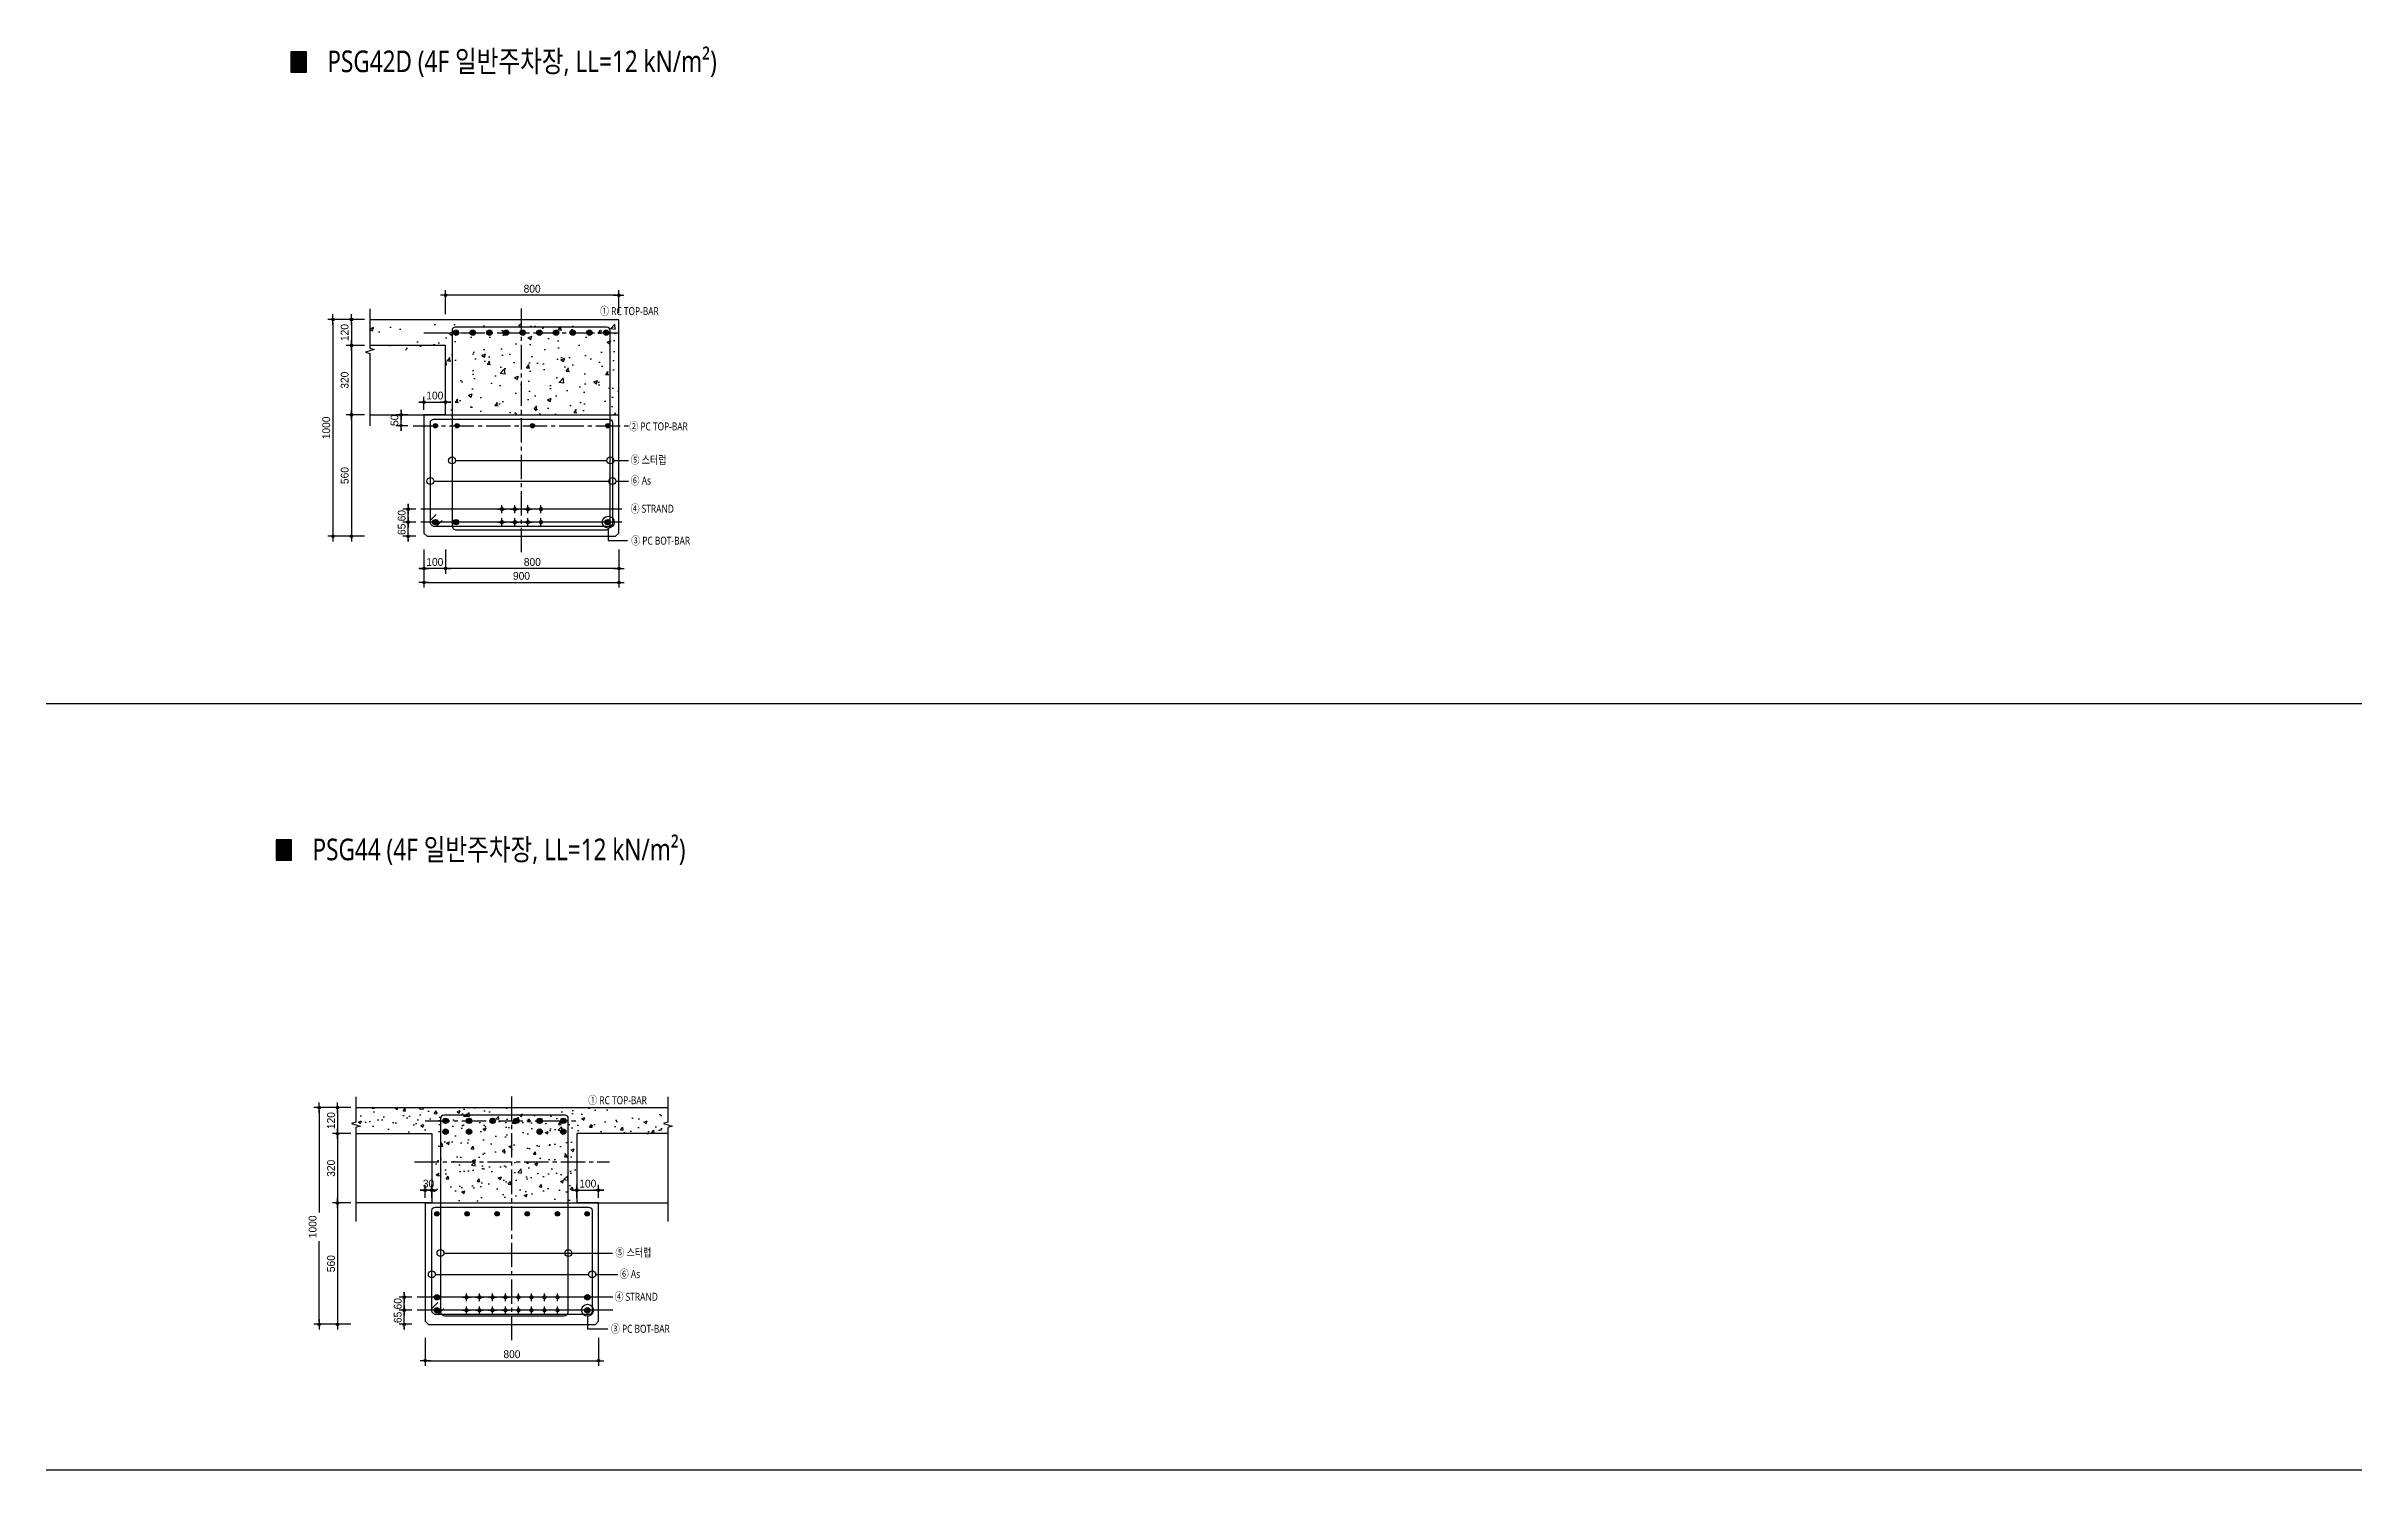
# Model space of a CAD drawing. Header units: millimetres. Extents: x 11948722 to 13111668, y -10771712 to -10232988.
# Drawn here: x 13100982 to 13111668, y -10469305 to -10462738 of the extents above; entities that cross this region are included whole.
import ezdxf
from ezdxf.enums import TextEntityAlignment as Align

# ---------------------------------------------------------------- set-up
doc = ezdxf.new("R2010")
doc.units = ezdxf.units.MM
doc.header["$LTSCALE"] = 150
doc.header["$MEASUREMENT"] = 0
for name, pattern in [('CEN', [6.2, 6, -0.1, 0, -0.1]), ('CENTER', [50.8, 31.75, -6.35, 6.35, -6.35]), ('CENTER2', [1.125, 0.75, -0.125, 0.125, -0.125]), ('HIDDEN', [2, 1, -1])]:
    doc.linetypes.add(name, pattern=pattern)
doc.layers.get('0').update_dxf_attribs({"linetype": 'CONTINUOUS'})
doc.layers.get('Defpoints').update_dxf_attribs({"color": 117, "linetype": 'CONTINUOUS'})
for name, color, linetype in [('0-TXT', 7, 'CONTINUOUS'), ('BAR', 3, 'CONTINUOUS'), ('CENT', 1, 'CEN'), ('CON-C', 2, 'CONTINUOUS'), ('DIM', 7, 'CONTINUOUS'), ('ETC', 8, 'CONTINUOUS'), ('FIN', 5, 'CONTINUOUS'), ('H', 2, 'HIDDEN'), ('SIT', 7, 'CONTINUOUS'), ('STRAND', 7, 'CENTER2'), ('TEXT', 3, 'CONTINUOUS')]:
    doc.layers.add(name, color=color, linetype=linetype)
doc.styles.get("Standard").update_dxf_attribs({"font": 'NanumGothic.ttf'})
doc.styles.add('돋움', font='')
doc.styles.get('돋움').set_extended_font_data('Dotum')
doc.linetypes.add('ZIGZAG', pattern='A,0.0001,-0.2,[131,ltypeshp.shx,S=0.2,R=0,X=-0.2,Y=0],-0.4,[131,ltypeshp.shx,S=0.2,R=180,X=0.2,Y=0],-0.2', length=0.8001)
doc.dimstyles.new('S_10', dxfattribs={"dimscale": 10, "dimtxt": 3, "dimasz": 1, "dimexe": 2, "dimexo": 2, "dimgap": 1, "dimtad": 1, "dimdec": 0, "dimzin": 0, "dimdsep": 46, "dimtxsty": '돋움', "dimblk1": 'DD', "dimblk2": 'DD', "dimsah": 1, "dimcen": 2.5, "dimdle": 8, "dimclrd": 256, "dimclre": 256, "dimclrt": 3, "dimadec": 0, "dimazin": 0, "dimtfac": 1, "dimtdec": 0, "dimtix": 1, "dimtmove": 2, "dimatfit": 3, "dimldrblk": 'DD', "dimfxl": 1, "dimtolj": 1, "dimtzin": 0, "dimarcsym": 0})

# ---------------------------------------------------------------- blocks, each defined once
blk = doc.blocks.new('DD')
blk.add_line((-2, 0), (2, 0))
for radius in [0.5, 0.25]:
    blk.add_circle((0, 0), radius)
blk = doc.blocks.new('*D1599')
at = {"layer": 'Defpoints', "color": 0, "ltscale": 1200}
for p in [(13102652, -10464873), (13102711, -10464873), (13102711, -10464933)]:
    blk.add_point(p, dxfattribs=at)
at = {"layer": 'DIM', "lineweight": -2}
for p, q in [((13102687, -10464873), (13102628, -10464873)), ((13102652, -10464861), (13102652, -10464849)), ((13102652, -10464933), (13102652, -10464873)), ((13102687, -10464933), (13102628, -10464933)), ((13102652, -10464945), (13102652, -10464957))]:
    blk.add_line(p, q, dxfattribs=at)
at = {"layer": 'DIM', "lineweight": -2, "ltscale": 1200, "xscale": 12, "yscale": 12, "zscale": 12}
for p, rotation in [((13102652, -10464873), 270), ((13102652, -10464933), 90)]:
    blk.add_blockref('DD', p, dxfattribs=dict(at, rotation=rotation))
at = {"layer": 'DIM', "ltscale": 1200, "insert": (13102622, -10464903), "char_height": 36, "attachment_point": 5, "rotation": 90, "style": '돋움'}
blk.add_mtext('\\A1;60', dxfattribs=at)
blk = doc.blocks.new('*D1600')
at = {"layer": 'Defpoints', "color": 0, "ltscale": 1200}
for p in [(13102652, -10464933), (13102711, -10464933), (13102711, -10464998)]:
    blk.add_point(p, dxfattribs=at)
at = {"layer": 'DIM', "lineweight": -2}
for p, q in [((13102652, -10464921), (13102652, -10464909)), ((13102687, -10464933), (13102628, -10464933)), ((13102687, -10464998), (13102628, -10464998)), ((13102652, -10464998), (13102652, -10464933)), ((13102652, -10465010), (13102652, -10465022))]:
    blk.add_line(p, q, dxfattribs=at)
at = {"layer": 'DIM', "lineweight": -2, "ltscale": 1200, "xscale": 12, "yscale": 12, "zscale": 12}
for p, rotation in [((13102652, -10464933), 270), ((13102652, -10464998), 90)]:
    blk.add_blockref('DD', p, dxfattribs=dict(at, rotation=rotation))
at = {"layer": 'DIM', "ltscale": 1200, "insert": (13102622, -10464966), "char_height": 36, "attachment_point": 5, "rotation": 90, "style": '돋움'}
blk.add_mtext('\\A1;65', dxfattribs=at)
blk = doc.blocks.new('*D1601')
at = {"layer": 'Defpoints', "color": 0, "ltscale": 1200}
for p in [(13102725, -10465035), (13103625, -10465035), (13103625, -10465211)]:
    blk.add_point(p, dxfattribs=at)
at = {"layer": 'DIM', "lineweight": -2}
for p, q in [((13102725, -10465059), (13102725, -10465235)), ((13103625, -10465059), (13103625, -10465235)), ((13102737, -10465211), (13103613, -10465211))]:
    blk.add_line(p, q, dxfattribs=at)
at = {"layer": 'DIM', "lineweight": -2, "ltscale": 1200, "xscale": 12, "yscale": 12, "zscale": 12, "rotation": 180}
blk.add_blockref('DD', (13102725, -10465211), dxfattribs=at)
at = {"layer": 'DIM', "lineweight": -2, "ltscale": 1200, "xscale": 12, "yscale": 12, "zscale": 12}
blk.add_blockref('DD', (13103625, -10465211), dxfattribs=at)
at = {"layer": 'DIM', "ltscale": 1200, "insert": (13103175, -10465181), "char_height": 36, "attachment_point": 5, "style": '돋움'}
blk.add_mtext('\\A1;900', dxfattribs=at)
blk = doc.blocks.new('*D1602')
at = {"layer": 'Defpoints', "color": 0, "ltscale": 1200}
for p in [(13102475, -10463998), (13102390, -10464118), (13102475, -10464118)]:
    blk.add_point(p, dxfattribs=at)
at = {"layer": 'DIM', "lineweight": -2}
for p, q in [((13102451, -10463998), (13102366, -10463998)), ((13102390, -10464010), (13102390, -10464106)), ((13102451, -10464118), (13102366, -10464118))]:
    blk.add_line(p, q, dxfattribs=at)
at = {"layer": 'DIM', "lineweight": -2, "ltscale": 1200, "xscale": 12, "yscale": 12, "zscale": 12}
for p, rotation in [((13102390, -10463998), 90), ((13102390, -10464118), 270)]:
    blk.add_blockref('DD', p, dxfattribs=dict(at, rotation=rotation))
at = {"layer": 'DIM', "ltscale": 1200, "insert": (13102359, -10464058), "char_height": 36, "attachment_point": 5, "rotation": 90, "style": '돋움'}
blk.add_mtext('\\A1;120', dxfattribs=at)
blk = doc.blocks.new('*D1603')
at = {"layer": 'Defpoints', "color": 0, "ltscale": 1200}
for p in [(13102475, -10464118), (13102390, -10464438), (13102475, -10464438)]:
    blk.add_point(p, dxfattribs=at)
at = {"layer": 'DIM', "lineweight": -2}
for p, q in [((13102451, -10464118), (13102366, -10464118)), ((13102390, -10464130), (13102390, -10464426)), ((13102451, -10464438), (13102366, -10464438))]:
    blk.add_line(p, q, dxfattribs=at)
at = {"layer": 'DIM', "lineweight": -2, "ltscale": 1200, "xscale": 12, "yscale": 12, "zscale": 12}
for p, rotation in [((13102390, -10464118), 90), ((13102390, -10464438), 270)]:
    blk.add_blockref('DD', p, dxfattribs=dict(at, rotation=rotation))
at = {"layer": 'DIM', "ltscale": 1200, "insert": (13102359, -10464278), "char_height": 36, "attachment_point": 5, "rotation": 90, "style": '돋움'}
blk.add_mtext('\\A1;320', dxfattribs=at)
blk = doc.blocks.new('*D1604')
at = {"layer": 'Defpoints', "color": 0, "ltscale": 1200}
for p in [(13102475, -10464438), (13102390, -10464998), (13102475, -10464998)]:
    blk.add_point(p, dxfattribs=at)
at = {"layer": 'DIM', "lineweight": -2}
for p, q in [((13102451, -10464438), (13102366, -10464438)), ((13102390, -10464450), (13102390, -10464986)), ((13102451, -10464998), (13102366, -10464998))]:
    blk.add_line(p, q, dxfattribs=at)
at = {"layer": 'DIM', "lineweight": -2, "ltscale": 1200, "xscale": 12, "yscale": 12, "zscale": 12}
for p, rotation in [((13102390, -10464438), 90), ((13102390, -10464998), 270)]:
    blk.add_blockref('DD', p, dxfattribs=dict(at, rotation=rotation))
at = {"layer": 'DIM', "ltscale": 1200, "insert": (13102359, -10464718), "char_height": 36, "attachment_point": 5, "rotation": 90, "style": '돋움'}
blk.add_mtext('\\A1;560', dxfattribs=at)
blk = doc.blocks.new('*D1605')
at = {"layer": 'Defpoints', "color": 0, "ltscale": 1200}
for p in [(13102390, -10463998), (13102305, -10464998), (13102390, -10464998)]:
    blk.add_point(p, dxfattribs=at)
at = {"layer": 'DIM', "lineweight": -2}
for p, q in [((13102366, -10463998), (13102281, -10463998)), ((13102305, -10464010), (13102305, -10464986)), ((13102366, -10464998), (13102281, -10464998))]:
    blk.add_line(p, q, dxfattribs=at)
at = {"layer": 'DIM', "lineweight": -2, "ltscale": 1200, "xscale": 12, "yscale": 12, "zscale": 12}
for p, rotation in [((13102305, -10463998), 90), ((13102305, -10464998), 270)]:
    blk.add_blockref('DD', p, dxfattribs=dict(at, rotation=rotation))
at = {"layer": 'DIM', "ltscale": 1200, "insert": (13102274, -10464498), "char_height": 36, "attachment_point": 5, "rotation": 90, "style": '돋움'}
blk.add_mtext('\\A1;1000', dxfattribs=at)
blk = doc.blocks.new('*D1606')
at = {"layer": 'Defpoints', "color": 0, "ltscale": 1200}
for p in [(13102725, -10465035), (13102825, -10465035), (13102725, -10465147)]:
    blk.add_point(p, dxfattribs=at)
at = {"layer": 'DIM', "lineweight": -2}
for p, q in [((13102725, -10465059), (13102725, -10465171)), ((13102825, -10465059), (13102825, -10465171)), ((13102713, -10465147), (13102701, -10465147)), ((13102825, -10465147), (13102725, -10465147)), ((13102837, -10465147), (13102849, -10465147))]:
    blk.add_line(p, q, dxfattribs=at)
at = {"layer": 'DIM', "lineweight": -2, "ltscale": 1200, "xscale": 12, "yscale": 12, "zscale": 12}
blk.add_blockref('DD', (13102725, -10465147), dxfattribs=at)
at = {"layer": 'DIM', "lineweight": -2, "ltscale": 1200, "xscale": 12, "yscale": 12, "zscale": 12, "rotation": 180}
blk.add_blockref('DD', (13102825, -10465147), dxfattribs=at)
at = {"layer": 'DIM', "ltscale": 1200, "insert": (13102775, -10465117), "char_height": 36, "attachment_point": 5, "style": '돋움'}
blk.add_mtext('\\A1;100', dxfattribs=at)
blk = doc.blocks.new('*D1607')
at = {"layer": 'Defpoints', "color": 0, "ltscale": 1200}
for p in [(13102825, -10465035), (13103625, -10465035), (13102825, -10465147)]:
    blk.add_point(p, dxfattribs=at)
at = {"layer": 'DIM', "lineweight": -2}
for p, q in [((13102825, -10465059), (13102825, -10465171)), ((13103625, -10465059), (13103625, -10465171)), ((13103613, -10465147), (13102837, -10465147))]:
    blk.add_line(p, q, dxfattribs=at)
at = {"layer": 'DIM', "lineweight": -2, "ltscale": 1200, "xscale": 12, "yscale": 12, "zscale": 12, "rotation": 180}
blk.add_blockref('DD', (13102825, -10465147), dxfattribs=at)
at = {"layer": 'DIM', "lineweight": -2, "ltscale": 1200, "xscale": 12, "yscale": 12, "zscale": 12}
blk.add_blockref('DD', (13103625, -10465147), dxfattribs=at)
at = {"layer": 'DIM', "ltscale": 1200, "insert": (13103225, -10465117), "char_height": 36, "attachment_point": 5, "style": '돋움'}
blk.add_mtext('\\A1;800', dxfattribs=at)
blk = doc.blocks.new('*D1608')
at = {"layer": 'Defpoints', "color": 0, "ltscale": 1200}
for p in [(13102825, -10464379), (13102725, -10464438), (13102825, -10464438)]:
    blk.add_point(p, dxfattribs=at)
at = {"layer": 'DIM', "lineweight": -2}
for p, q in [((13102713, -10464379), (13102701, -10464379)), ((13102725, -10464414), (13102725, -10464355)), ((13102725, -10464379), (13102825, -10464379)), ((13102825, -10464414), (13102825, -10464355)), ((13102837, -10464379), (13102849, -10464379))]:
    blk.add_line(p, q, dxfattribs=at)
at = {"layer": 'DIM', "lineweight": -2, "ltscale": 1200, "xscale": 12, "yscale": 12, "zscale": 12}
blk.add_blockref('DD', (13102725, -10464379), dxfattribs=at)
at = {"layer": 'DIM', "lineweight": -2, "ltscale": 1200, "xscale": 12, "yscale": 12, "zscale": 12, "rotation": 180}
blk.add_blockref('DD', (13102825, -10464379), dxfattribs=at)
at = {"layer": 'DIM', "ltscale": 1200, "insert": (13102775, -10464349), "char_height": 36, "attachment_point": 5, "style": '돋움'}
blk.add_mtext('\\A1;100', dxfattribs=at)
blk = doc.blocks.new('*D1609')
at = {"layer": 'Defpoints', "color": 0, "ltscale": 1200}
for p in [(13102825, -10463886), (13102825, -10463997), (13103624, -10463991)]:
    blk.add_point(p, dxfattribs=at)
at = {"layer": 'DIM', "lineweight": -2}
for p, q in [((13102825, -10463973), (13102825, -10463862)), ((13103612, -10463886), (13102837, -10463886)), ((13103624, -10463967), (13103624, -10463862))]:
    blk.add_line(p, q, dxfattribs=at)
at = {"layer": 'DIM', "lineweight": -2, "ltscale": 1200, "xscale": 12, "yscale": 12, "zscale": 12, "rotation": 180}
blk.add_blockref('DD', (13102825, -10463886), dxfattribs=at)
at = {"layer": 'DIM', "lineweight": -2, "ltscale": 1200, "xscale": 12, "yscale": 12, "zscale": 12}
blk.add_blockref('DD', (13103624, -10463886), dxfattribs=at)
at = {"layer": 'DIM', "ltscale": 1200, "insert": (13103224, -10463856), "char_height": 36, "attachment_point": 5, "style": '돋움'}
blk.add_mtext('\\A1;800', dxfattribs=at)
blk = doc.blocks.new('*D1610')
at = {"layer": 'Defpoints', "color": 0, "ltscale": 1200}
for p in [(13102619, -10464438), (13102675, -10464438), (13102675, -10464488)]:
    blk.add_point(p, dxfattribs=at)
at = {"layer": 'DIM', "lineweight": -2}
for p, q in [((13102651, -10464438), (13102595, -10464438)), ((13102651, -10464488), (13102595, -10464488)), ((13102619, -10464426), (13102619, -10464414)), ((13102619, -10464488), (13102619, -10464438)), ((13102619, -10464500), (13102619, -10464512))]:
    blk.add_line(p, q, dxfattribs=at)
at = {"layer": 'DIM', "lineweight": -2, "ltscale": 1200, "xscale": 12, "yscale": 12, "zscale": 12}
for p, rotation in [((13102619, -10464438), 270), ((13102619, -10464488), 90)]:
    blk.add_blockref('DD', p, dxfattribs=dict(at, rotation=rotation))
at = {"layer": 'DIM', "ltscale": 1200, "insert": (13102589, -10464463), "char_height": 36, "attachment_point": 5, "rotation": 90, "style": '돋움'}
blk.add_mtext('\\A1;50', dxfattribs=at)
blk = doc.blocks.new('strand')
at = {"layer": 'STRAND'}
for p, q in [((-18, 0), (18, 0)), ((0, -18), (0, 18))]:
    blk.add_line(p, q, dxfattribs=at)
at = {"layer": 'STRAND', "const_width": 9.6}
blk.add_lwpolyline([(-5, 0, 1), (5, 0, 1)], format="xyb", close=True, dxfattribs=at)
blk = doc.blocks.new('*D1611')
at = {"layer": 'Defpoints', "color": 0, "ltscale": 1200}
for p in [(13102634, -10468509), (13102693, -10468509), (13102693, -10468569)]:
    blk.add_point(p, dxfattribs=at)
at = {"layer": 'DIM', "lineweight": -2}
for p, q in [((13102669, -10468509), (13102610, -10468509)), ((13102634, -10468497), (13102634, -10468485)), ((13102634, -10468569), (13102634, -10468509)), ((13102669, -10468569), (13102610, -10468569)), ((13102634, -10468581), (13102634, -10468593))]:
    blk.add_line(p, q, dxfattribs=at)
at = {"layer": 'DIM', "lineweight": -2, "ltscale": 1200, "xscale": 12, "yscale": 12, "zscale": 12}
for p, rotation in [((13102634, -10468509), 270), ((13102634, -10468569), 90)]:
    blk.add_blockref('DD', p, dxfattribs=dict(at, rotation=rotation))
at = {"layer": 'DIM', "ltscale": 1200, "insert": (13102604, -10468539), "char_height": 36, "attachment_point": 5, "rotation": 90, "style": '돋움'}
blk.add_mtext('\\A1;60', dxfattribs=at)
blk = doc.blocks.new('*D1612')
at = {"layer": 'Defpoints', "color": 0, "ltscale": 1200}
for p in [(13102634, -10468569), (13102693, -10468569), (13102693, -10468634)]:
    blk.add_point(p, dxfattribs=at)
at = {"layer": 'DIM', "lineweight": -2}
for p, q in [((13102634, -10468557), (13102634, -10468545)), ((13102669, -10468569), (13102610, -10468569)), ((13102669, -10468634), (13102610, -10468634)), ((13102634, -10468634), (13102634, -10468569)), ((13102634, -10468646), (13102634, -10468658))]:
    blk.add_line(p, q, dxfattribs=at)
at = {"layer": 'DIM', "lineweight": -2, "ltscale": 1200, "xscale": 12, "yscale": 12, "zscale": 12}
for p, rotation in [((13102634, -10468569), 270), ((13102634, -10468634), 90)]:
    blk.add_blockref('DD', p, dxfattribs=dict(at, rotation=rotation))
at = {"layer": 'DIM', "ltscale": 1200, "insert": (13102604, -10468602), "char_height": 36, "attachment_point": 5, "rotation": 90, "style": '돋움'}
blk.add_mtext('\\A1;65', dxfattribs=at)
blk = doc.blocks.new('*D1613')
at = {"layer": 'Defpoints', "color": 0, "ltscale": 1200}
for p in [(13102731, -10468672), (13103531, -10468672), (13103531, -10468802)]:
    blk.add_point(p, dxfattribs=at)
at = {"layer": 'DIM', "lineweight": -2}
for p, q in [((13102731, -10468696), (13102731, -10468826)), ((13103531, -10468696), (13103531, -10468826)), ((13102743, -10468802), (13103519, -10468802))]:
    blk.add_line(p, q, dxfattribs=at)
at = {"layer": 'DIM', "lineweight": -2, "ltscale": 1200, "xscale": 12, "yscale": 12, "zscale": 12, "rotation": 180}
blk.add_blockref('DD', (13102731, -10468802), dxfattribs=at)
at = {"layer": 'DIM', "lineweight": -2, "ltscale": 1200, "xscale": 12, "yscale": 12, "zscale": 12}
blk.add_blockref('DD', (13103531, -10468802), dxfattribs=at)
at = {"layer": 'DIM', "ltscale": 1200, "insert": (13103131, -10468772), "char_height": 36, "attachment_point": 5, "style": '돋움'}
blk.add_mtext('\\A1;800', dxfattribs=at)
blk = doc.blocks.new('*D1614')
at = {"layer": 'Defpoints', "color": 0, "ltscale": 1200}
for p in [(13102411, -10467634), (13102326, -10467754), (13102411, -10467754)]:
    blk.add_point(p, dxfattribs=at)
at = {"layer": 'DIM', "lineweight": -2}
for p, q in [((13102387, -10467634), (13102302, -10467634)), ((13102326, -10467646), (13102326, -10467742)), ((13102387, -10467754), (13102302, -10467754))]:
    blk.add_line(p, q, dxfattribs=at)
at = {"layer": 'DIM', "lineweight": -2, "ltscale": 1200, "xscale": 12, "yscale": 12, "zscale": 12}
for p, rotation in [((13102326, -10467634), 90), ((13102326, -10467754), 270)]:
    blk.add_blockref('DD', p, dxfattribs=dict(at, rotation=rotation))
at = {"layer": 'DIM', "ltscale": 1200, "insert": (13102296, -10467694), "char_height": 36, "attachment_point": 5, "rotation": 90, "style": '돋움'}
blk.add_mtext('\\A1;120', dxfattribs=at)
blk = doc.blocks.new('*D1615')
at = {"layer": 'Defpoints', "color": 0, "ltscale": 1200}
for p in [(13102411, -10468074), (13102326, -10468634), (13102411, -10468634)]:
    blk.add_point(p, dxfattribs=at)
at = {"layer": 'DIM', "lineweight": -2}
for p, q in [((13102387, -10468074), (13102302, -10468074)), ((13102326, -10468086), (13102326, -10468622)), ((13102387, -10468634), (13102302, -10468634))]:
    blk.add_line(p, q, dxfattribs=at)
at = {"layer": 'DIM', "lineweight": -2, "ltscale": 1200, "xscale": 12, "yscale": 12, "zscale": 12}
for p, rotation in [((13102326, -10468074), 90), ((13102326, -10468634), 270)]:
    blk.add_blockref('DD', p, dxfattribs=dict(at, rotation=rotation))
at = {"layer": 'DIM', "ltscale": 1200, "insert": (13102296, -10468354), "char_height": 36, "attachment_point": 5, "rotation": 90, "style": '돋움'}
blk.add_mtext('\\A1;560', dxfattribs=at)
blk = doc.blocks.new('*D1616')
at = {"layer": 'Defpoints', "color": 0, "ltscale": 1200}
for p in [(13102326, -10467634), (13102241, -10468634), (13102326, -10468634)]:
    blk.add_point(p, dxfattribs=at)
at = {"layer": 'DIM', "lineweight": -2}
for p, q in [((13102302, -10467634), (13102217, -10467634)), ((13102241, -10467646), (13102241, -10468118)), ((13102241, -10468622), (13102241, -10468251)), ((13102302, -10468634), (13102217, -10468634))]:
    blk.add_line(p, q, dxfattribs=at)
at = {"layer": 'DIM', "lineweight": -2, "ltscale": 1200, "xscale": 12, "yscale": 12, "zscale": 12}
for p, rotation in [((13102241, -10467634), 90), ((13102241, -10468634), 270)]:
    blk.add_blockref('DD', p, dxfattribs=dict(at, rotation=rotation))
at = {"layer": 'DIM', "ltscale": 1200, "insert": (13102211, -10468184), "char_height": 36, "attachment_point": 5, "rotation": 90, "style": '돋움'}
blk.add_mtext('\\A1;1000', dxfattribs=at)
blk = doc.blocks.new('*D1617')
at = {"layer": 'Defpoints', "color": 0, "ltscale": 1200}
for p in [(13102411, -10467754), (13102326, -10468074), (13102411, -10468074)]:
    blk.add_point(p, dxfattribs=at)
at = {"layer": 'DIM', "lineweight": -2}
for p, q in [((13102387, -10467754), (13102302, -10467754)), ((13102326, -10467766), (13102326, -10468062)), ((13102387, -10468074), (13102302, -10468074))]:
    blk.add_line(p, q, dxfattribs=at)
at = {"layer": 'DIM', "lineweight": -2, "ltscale": 1200, "xscale": 12, "yscale": 12, "zscale": 12}
for p, rotation in [((13102326, -10467754), 90), ((13102326, -10468074), 270)]:
    blk.add_blockref('DD', p, dxfattribs=dict(at, rotation=rotation))
at = {"layer": 'DIM', "ltscale": 1200, "insert": (13102296, -10467914), "char_height": 36, "attachment_point": 5, "rotation": 90, "style": '돋움'}
blk.add_mtext('\\A1;320', dxfattribs=at)
blk = doc.blocks.new('*D1618')
at = {"layer": 'Defpoints', "color": 0, "ltscale": 1200}
for p in [(13102761, -10468015), (13102731, -10468074), (13102761, -10468074)]:
    blk.add_point(p, dxfattribs=at)
at = {"layer": 'DIM', "lineweight": -2}
for p, q in [((13102719, -10468015), (13102707, -10468015)), ((13102731, -10468050), (13102731, -10467991)), ((13102731, -10468015), (13102761, -10468015)), ((13102761, -10468050), (13102761, -10467991)), ((13102773, -10468015), (13102785, -10468015))]:
    blk.add_line(p, q, dxfattribs=at)
at = {"layer": 'DIM', "lineweight": -2, "ltscale": 1200, "xscale": 12, "yscale": 12, "zscale": 12}
blk.add_blockref('DD', (13102731, -10468015), dxfattribs=at)
at = {"layer": 'DIM', "lineweight": -2, "ltscale": 1200, "xscale": 12, "yscale": 12, "zscale": 12, "rotation": 180}
blk.add_blockref('DD', (13102761, -10468015), dxfattribs=at)
at = {"layer": 'DIM', "ltscale": 1200, "insert": (13102746, -10467985), "char_height": 36, "attachment_point": 5, "style": '돋움'}
blk.add_mtext('\\A1;30', dxfattribs=at)
blk = doc.blocks.new('*D1619')
at = {"layer": 'Defpoints', "color": 0, "ltscale": 1200}
for p in [(13103531, -10468015), (13103431, -10468074), (13103531, -10468074)]:
    blk.add_point(p, dxfattribs=at)
at = {"layer": 'DIM', "lineweight": -2}
for p, q in [((13103419, -10468015), (13103407, -10468015)), ((13103431, -10468050), (13103431, -10467991)), ((13103431, -10468015), (13103531, -10468015)), ((13103531, -10468050), (13103531, -10467991)), ((13103543, -10468015), (13103555, -10468015))]:
    blk.add_line(p, q, dxfattribs=at)
at = {"layer": 'DIM', "lineweight": -2, "ltscale": 1200, "xscale": 12, "yscale": 12, "zscale": 12}
blk.add_blockref('DD', (13103431, -10468015), dxfattribs=at)
at = {"layer": 'DIM', "lineweight": -2, "ltscale": 1200, "xscale": 12, "yscale": 12, "zscale": 12, "rotation": 180}
blk.add_blockref('DD', (13103531, -10468015), dxfattribs=at)
at = {"layer": 'DIM', "ltscale": 1200, "insert": (13103481, -10467985), "char_height": 36, "attachment_point": 5, "style": '돋움'}
blk.add_mtext('\\A1;100', dxfattribs=at)

msp = doc.modelspace()

# ---------------------------------------------------------------- hatches: boundary and pattern name
for points in [[(13102182.3, -10462856.1), (13102182.3, -10462763.4), (13102111.1, -10462763.4), (13102111.1, -10462856.1)], [(13102113.7, -10466492.1), (13102113.7, -10466399.4), (13102042.5, -10466399.4), (13102042.5, -10466492.1)]]:
    msp.add_hatch(color=256).paths.add_polyline_path(points)
at = {"layer": 'BAR'}
h = msp.add_hatch(color=256, dxfattribs=at)
h.dxf.hatch_style = 1
h.paths.add_polyline_path([(13102885.8, -10464059, 1), (13102860.8, -10464059, 1)])
h = msp.add_hatch(color=256, dxfattribs=at)
h.dxf.hatch_style = 1
h.paths.add_polyline_path([(13102937.7, -10464059, -1), (13102962.7, -10464059, -1)])
h = msp.add_hatch(color=256, dxfattribs=at)
h.dxf.hatch_style = 1
h.paths.add_polyline_path([(13103014.6, -10464059, -1), (13103039.6, -10464059, -1)])
h = msp.add_hatch(color=256, dxfattribs=at)
h.dxf.hatch_style = 1
h.paths.add_polyline_path([(13103091.6, -10464059, -1), (13103116.6, -10464059, -1)])
h = msp.add_hatch(color=256, dxfattribs=at)
h.dxf.hatch_style = 1
h.paths.add_polyline_path([(13103168.5, -10464059, -1), (13103193.5, -10464059, -1)])
h = msp.add_hatch(color=256, dxfattribs=at)
h.dxf.hatch_style = 1
h.paths.add_polyline_path([(13103245.5, -10464059, -1), (13103270.5, -10464059, -1)])
h = msp.add_hatch(color=256, dxfattribs=at)
h.dxf.hatch_style = 1
h.paths.add_polyline_path([(13103322.4, -10464059, -1), (13103347.4, -10464059, -1)])
h = msp.add_hatch(color=256, dxfattribs=at)
h.dxf.hatch_style = 1
h.paths.add_polyline_path([(13103399.4, -10464059, -1), (13103424.4, -10464059, -1)])
h = msp.add_hatch(color=256, dxfattribs=at)
h.dxf.hatch_style = 1
h.paths.add_polyline_path([(13103476.3, -10464059, -1), (13103501.3, -10464059, -1)])
h = msp.add_hatch(color=256, dxfattribs=at)
h.dxf.hatch_style = 1
h.paths.add_polyline_path([(13103553.3, -10464059, -1), (13103578.3, -10464059, -1)])
h = msp.add_hatch(color=256, dxfattribs=at)
h.dxf.hatch_style = 1
h.paths.add_polyline_path([(13102787.9, -10464488, 1), (13102767.9, -10464488, 1)])
h = msp.add_hatch(color=256, dxfattribs=at)
h.dxf.hatch_style = 1
h.paths.add_polyline_path([(13102887.9, -10464488, 1), (13102867.9, -10464488, 1)])
h = msp.add_hatch(color=256, dxfattribs=at)
h.dxf.hatch_style = 1
h.paths.add_polyline_path([(13103235.4, -10464488, 1), (13103215.4, -10464488, 1)])
h = msp.add_hatch(color=256, dxfattribs=at)
h.dxf.hatch_style = 1
h.paths.add_polyline_path([(13103583, -10464488, 1), (13103563, -10464488, 1)])
h = msp.add_hatch(color=256, dxfattribs=at)
h.dxf.hatch_style = 1
h.paths.add_polyline_path([(13102790.4, -10464933, 1), (13102765.4, -10464933, 1)])
h = msp.add_hatch(color=256, dxfattribs=at)
h.dxf.hatch_style = 1
h.paths.add_polyline_path([(13102885.8, -10464933, 1), (13102860.8, -10464933, 1)])
h = msp.add_hatch(color=256, dxfattribs=at)
h.dxf.hatch_style = 1
h.paths.add_polyline_path([(13103585.5, -10464933, 1), (13103560.5, -10464933, 1)])
h = msp.add_hatch(color=256, dxfattribs=at)
h.dxf.hatch_style = 1
h.paths.add_polyline_path([(13102837.1, -10467695.1, 1), (13102812.1, -10467695.1, 1)])
h = msp.add_hatch(color=256, dxfattribs=at)
h.dxf.hatch_style = 1
h.paths.add_polyline_path([(13102945.7, -10467695.1, 1), (13102920.7, -10467695.1, 1)])
h = msp.add_hatch(color=256, dxfattribs=at)
h.dxf.hatch_style = 1
h.paths.add_polyline_path([(13103054.3, -10467695.1, 1), (13103029.3, -10467695.1, 1)])
h = msp.add_hatch(color=256, dxfattribs=at)
h.dxf.hatch_style = 1
h.paths.add_polyline_path([(13103163, -10467695.1, 1), (13103138, -10467695.1, 1)])
h = msp.add_hatch(color=256, dxfattribs=at)
h.dxf.hatch_style = 1
h.paths.add_polyline_path([(13103271.6, -10467695.1, 1), (13103246.6, -10467695.1, 1)])
h = msp.add_hatch(color=256, dxfattribs=at)
h.dxf.hatch_style = 1
h.paths.add_polyline_path([(13103355.2, -10467695.1, -1), (13103380.2, -10467695.1, -1)])
h = msp.add_hatch(color=256, dxfattribs=at)
h.dxf.hatch_style = 1
h.paths.add_polyline_path([(13103380.2, -10467695.1, 1), (13103355.2, -10467695.1, 1)])
h = msp.add_hatch(color=256, dxfattribs=at)
h.dxf.hatch_style = 1
h.paths.add_polyline_path([(13102837.1, -10467745.1, 1), (13102812.1, -10467745.1, 1)])
h = msp.add_hatch(color=256, dxfattribs=at)
h.dxf.hatch_style = 1
h.paths.add_polyline_path([(13102945.7, -10467745.1, 1), (13102920.7, -10467745.1, 1)])
h = msp.add_hatch(color=256, dxfattribs=at)
h.dxf.hatch_style = 1
h.paths.add_polyline_path([(13103271.6, -10467745.1, 1), (13103246.6, -10467745.1, 1)])
h = msp.add_hatch(color=256, dxfattribs=at)
h.dxf.hatch_style = 1
h.paths.add_polyline_path([(13103355.2, -10467745.1, -1), (13103380.2, -10467745.1, -1)])
h = msp.add_hatch(color=256, dxfattribs=at)
h.dxf.hatch_style = 1
h.paths.add_polyline_path([(13103380.2, -10467745.1, 1), (13103355.2, -10467745.1, 1)])
h = msp.add_hatch(color=256, dxfattribs=at)
h.dxf.hatch_style = 1
h.paths.add_polyline_path([(13102794.6, -10468124.1, 1), (13102774.6, -10468124.1, 1)])
h = msp.add_hatch(color=256, dxfattribs=at)
h.dxf.hatch_style = 1
h.paths.add_polyline_path([(13102933.6, -10468124.1, 1), (13102913.6, -10468124.1, 1)])
h = msp.add_hatch(color=256, dxfattribs=at)
h.dxf.hatch_style = 1
h.paths.add_polyline_path([(13103072.6, -10468124.1, 1), (13103052.6, -10468124.1, 1)])
h = msp.add_hatch(color=256, dxfattribs=at)
h.dxf.hatch_style = 1
h.paths.add_polyline_path([(13103211.6, -10468124.1, 1), (13103191.6, -10468124.1, 1)])
h = msp.add_hatch(color=256, dxfattribs=at)
h.dxf.hatch_style = 1
h.paths.add_polyline_path([(13103350.6, -10468124.1, 1), (13103330.6, -10468124.1, 1)])
h = msp.add_hatch(color=256, dxfattribs=at)
h.dxf.hatch_style = 1
h.paths.add_polyline_path([(13103467.7, -10468124.1, -1), (13103487.7, -10468124.1, -1)])
h = msp.add_hatch(color=256, dxfattribs=at)
h.dxf.hatch_style = 1
h.paths.add_polyline_path([(13102797.1, -10468509.1, 1), (13102772.1, -10468509.1, 1)])
h = msp.add_hatch(color=256, dxfattribs=at)
h.dxf.hatch_style = 1
h.paths.add_polyline_path([(13102797.1, -10468569.1, 1), (13102772.1, -10468569.1, 1)])
h = msp.add_hatch(color=256, dxfattribs=at)
h.dxf.hatch_style = 1
h.paths.add_polyline_path([(13103492.1, -10468509.1, 1), (13103467.1, -10468509.1, 1)])
h = msp.add_hatch(color=256, dxfattribs=at)
h.dxf.hatch_style = 1
h.paths.add_polyline_path([(13103492.1, -10468569.1, 1), (13103467.1, -10468569.1, 1)])
at = {"layer": 'H'}
h = msp.add_hatch(dxfattribs=at)
h.set_pattern_fill('AR-CONC', color=256, style=0)
h.set_pattern_definition([(50, (12293517.07, -10086045.93), (182.18467, -15.939086), [19.05, -209.55]), (355, (12293517.07, -10086045.93), (-35.24342, 191.056845), [15.24, -167.640584]), (100.451445, (12293532.25, -10086047.26), (146.941247, 175.117752), [16.19001, -178.090245]), (46.1842, (12293517.07, -10085995.13), (271.07904, -42.04233), [28.575, -314.325]), (96.635558, (12293539.66, -10085998.63), (237.404134, 247.426125), [24.28502, -267.13561]), (351.18415, (12293517.07, -10085995.13), (237.40413, 247.426125), [22.85997, -251.45973]), (21, (12293542.47, -10086007.83), (151.614391, -102.265198), [19.05, -209.55]), (326, (12293542.47, -10086007.83), (61.80203, 184.187966), [15.24, -167.64]), (71.451445, (12293555.1, -10086016.35), (213.41642, 81.92277), [16.19001, -178.089938]), (37.5, (12293517.066, -10086045.93), (3.0886033, 84.555039), [0, -165.608, 0, -170.18, 0, -168.275]), (7.5, (12293517.07, -10086045.93), (66.8196625, 100.180575), [0, -97.028, 0, -161.798, 0, -64.135]), (327.5, (12293460.424, -10086045.93), (135.590595, -5.728744), [0, -63.5, 0, -198.12, 0, -262.89]), (317.5, (12293435.02, -10086045.93), (148.129181, 25.426491), [0, -82.55, 0, -131.572, 0, -186.69])])
h.paths.add_polyline_path([(13103624.5, -10464018), (13102474.5, -10464018), (13102474.5, -10464138), (13102824.5, -10464138), (13102824.5, -10464438), (13103624.5, -10464438)])
h = msp.add_hatch(dxfattribs=at)
h.set_pattern_fill('AR-CONC', color=256, scale=20, style=0)
h.set_pattern_definition([(50, (13582646.06, -10139470.24), (143.452037, -12.550427), [15, -165]), (355, (13582646.06, -10139470.24), (-27.750267, 150.438427), [12, -132]), (100.451444, (13582658.01, -10139471.29), (115.70177, 137.887998), [12.74804, -140.228422]), (46.1842, (13582646.06, -10139430.24), (213.448266, -33.103856), [22.5, -247.5]), (96.635635, (13582663.84, -10139433), (186.93239, 194.82372), [19.12207, -210.34275]), (351.184164, (13582646.06, -10139430.24), (186.93239, 194.82372), [18, -198]), (21, (13582666.06, -10139440.24), (119.38141, -80.523778), [15, -165]), (326, (13582666.06, -10139440.24), (48.663066, 145.03001), [12, -132]), (71.451445, (13582676, -10139446.95), (168.044475, 64.50623), [12.748038, -140.228422]), (37.5, (13582646.057, -10139470.24), (2.431971, 66.5787708), [0, -130.4, 0, -134, 0, -132.5]), (7.5, (13582646.06, -10139470.24), (52.6139075, 78.882342), [0, -76.4, 0, -127.4, 0, -50.5]), (327.5, (13582601.46, -10139470.24), (106.764487, -4.5109743), [0, -50, 0, -156, 0, -207]), (317.5, (13582581.46, -10139470.24), (116.637234, 20.020996), [0, -65, 0, -103.6, 0, -147])])
h.paths.add_polyline_path([(13103431.1, -10467754.1), (13103851.1, -10467754.1), (13103851.1, -10467634.1), (13102411.1, -10467634.1), (13102411.1, -10467754.1), (13102761.1, -10467754.1), (13102761.1, -10468074.1), (13103431.1, -10468074.1)])

# ---------------------------------------------------------------- linework, layer by layer
for points in [[(13102182.3, -10462856.1), (13102182.3, -10462763.4), (13102111.1, -10462763.4), (13102111.1, -10462856.1)], [(13102113.7, -10466492.1), (13102113.7, -10466399.4), (13102042.5, -10466399.4), (13102042.5, -10466492.1)]]:
    msp.add_lwpolyline(points, close=True)
at = {"elevation": 0}
for points in [[(13102474.5, -10463948), (13102474.5, -10464130.5), (13102494.5, -10464136.8), (13102454.5, -10464149.3), (13102474.5, -10464155.5), (13102474.5, -10464488)], [(13102411.1, -10467584.1), (13102411.1, -10467701.2), (13102391.1, -10467707.4), (13102431.1, -10467719.9), (13102411.1, -10467726.2), (13102411.1, -10468160.3)], [(13103851.1, -10467584.1), (13103851.1, -10467701.2), (13103831.1, -10467707.4), (13103871.1, -10467719.9), (13103851.1, -10467726.2), (13103851.1, -10468160.3)]]:
    msp.add_lwpolyline(points, dxfattribs=at)
at = {"layer": 'BAR', "color": 4, "linetype": 'Continuous'}
for p, q in [((13102781.7, -10464897.2, 0), (13102754.5, -10464924.4, 0)), ((13102809.6, -10464925.1, 0), (13102781.6, -10464953, 0)), ((13102788.3, -10468533.2, 0), (13102761.1, -10468560.4, 0)), ((13102816.2, -10468561.1, 0), (13102788.2, -10468589.1, 0))]:
    msp.add_line(p, q, dxfattribs=at)
at = {"layer": 'BAR', "color": 4, "linetype": 'Continuous', "elevation": 0}
for points in [[(13102874.5, -10464968), (13103564.5, -10464968, 0.4142136), (13103584.5, -10464948), (13103584.5, -10464048, 0.4142136), (13103569.5, -10464033), (13102869.5, -10464033, 0.4142136), (13102854.5, -10464048), (13102854.5, -10464948, 0.4142136), (13102874.5, -10464968)], [(13102821.1, -10468594.1), (13103371.1, -10468594.1, 0.4142136), (13103391.1, -10468574.1), (13103391.1, -10467684.1, 0.4142136), (13103376.1, -10467669.1), (13102816.1, -10467669.1, 0.4142136), (13102801.1, -10467684.1), (13102801.1, -10468574.1, 0.4142136), (13102821.1, -10468594.1)]]:
    msp.add_lwpolyline(points, format="xyb", dxfattribs=at)
for points in [[(13103594.5, -10464938, -0.4142136), (13103579.5, -10464953), (13102774.5, -10464953, -0.4142136), (13102754.5, -10464933), (13102754.5, -10464473, -0.4142136), (13102769.5, -10464458), (13103579.5, -10464458, -0.4142136), (13103594.5, -10464473)], [(13103501.1, -10468574.1, -0.4142136), (13103486.1, -10468589.1), (13102781.1, -10468589.1, -0.4142136), (13102761.1, -10468569.1), (13102761.1, -10468109.1, -0.4142136), (13102776.1, -10468094.1), (13103486.1, -10468094.1, -0.4142136), (13103501.1, -10468109.1)]]:
    msp.add_lwpolyline(points, format="xyb", close=True, dxfattribs=at)
at = {"layer": 'BAR'}
for centre, radius in [((13102873.3, -10464059, 0), 12.5), ((13102950.2, -10464059, 0), 12.5), ((13103027.1, -10464059, 0), 12.5), ((13103104.1, -10464059, 0), 12.5), ((13103181, -10464059, 0), 12.5), ((13103258, -10464059, 0), 12.5), ((13103334.9, -10464059, 0), 12.5), ((13103411.9, -10464059, 0), 12.5), ((13103488.8, -10464059, 0), 12.5), ((13103565.8, -10464059, 0), 12.5), ((13102777.9, -10464488), 10), ((13102877.9, -10464488), 10), ((13103225.4, -10464488), 10), ((13103573, -10464488), 10), ((13102777.9, -10464933, 0), 12.5), ((13102873.3, -10464933, 0), 12.5), ((13103573, -10464933, 0), 12.5), ((13102824.6, -10467695.1, 0), 12.5), ((13102933.2, -10467695.1, 0), 12.5), ((13103041.8, -10467695.1, 0), 12.5), ((13103150.5, -10467695.1, 0), 12.5), ((13103259.1, -10467695.1, 0), 12.5), ((13103367.7, -10467695.1, 0), 12.5), ((13103367.7, -10467695.1, 0), 12.5), ((13102824.6, -10467745.1, 0), 12.5), ((13102933.2, -10467745.1, 0), 12.5), ((13103259.1, -10467745.1, 0), 12.5), ((13103367.7, -10467745.1, 0), 12.5), ((13103367.7, -10467745.1, 0), 12.5), ((13102784.6, -10468124.1), 10), ((13102923.6, -10468124.1), 10), ((13103062.6, -10468124.1), 10), ((13103201.6, -10468124.1), 10), ((13103340.6, -10468124.1), 10), ((13103477.7, -10468124.1), 10), ((13102784.6, -10468509.1, 0), 12.5), ((13102784.6, -10468569.1, 0), 12.5), ((13103479.6, -10468509.1, 0), 12.5), ((13103479.6, -10468569.1, 0), 12.5)]:
    msp.add_circle(centre, radius, dxfattribs=at)
at = {"layer": 'CENT', "linetype": 'CENTER2'}
for p, q in [((13103174.5, -10465071.7, 0), (13103174.5, -10463944.3, 0)), ((13102724.5, -10464059, 0), (13103619.7, -10464059, 0)), ((13102674.5, -10464488), (13103674.5, -10464488)), ((13103131.1, -10468707.8, 0), (13103131.1, -10467580.4, 0)), ((13102731.1, -10467695.1, 0), (13103426.3, -10467695.1, 0)), ((13102681.1, -10467884.1), (13103581.1, -10467884.1))]:
    msp.add_line(p, q, dxfattribs=at)
at = {"layer": 'CON-C', "ltscale": 1200}
for p, q in [((13100981.9, -10465769.5), (13111668.1, -10465769.5)), ((13100981.9, -10469304.6), (13111668.1, -10469304.6))]:
    msp.add_line(p, q, dxfattribs=at)
at = {"layer": 'ETC', "linetype": 'ZIGZAG', "ltscale": 20}
for p, q in [((13102824.5, -10464438, 0), (13103624.5, -10464438, 0)), ((13102761.1, -10468074.1, 0), (13103431.1, -10468074.1, 0))]:
    msp.add_line(p, q, dxfattribs=at)
at = {"layer": 'ETC'}
for p, q in [((13102731.1, -10468074.1, 0), (13102731.1, -10468619.1, 0)), ((13102731.1, -10468074.1, 0), (13102761.1, -10468074.1, 0)), ((13103531.1, -10468074.1, 0), (13103431.1, -10468074.1, 0)), ((13103531.1, -10468619.1, 0), (13103531.1, -10468074.1, 0)), ((13102731.1, -10468619.1, 0), (13102746.1, -10468634.1, 0)), ((13102746.1, -10468634.1, 0), (13103516.1, -10468634.1, 0)), ((13103516.1, -10468634.1, 0), (13103531.1, -10468619.1, 0))]:
    msp.add_line(p, q, dxfattribs=at)
at = {"layer": 'ETC', "elevation": 0}
msp.add_lwpolyline([(13102824.5, -10464438), (13102724.5, -10464438), (13102724.5, -10464983), (13102739.5, -10464998), (13103609.5, -10464998), (13103624.5, -10464983), (13103624.5, -10464438)], dxfattribs=at)
at = {"layer": 'FIN', "color": 1, "linetype": 'CENTER', "ltscale": 0.3}
for p, q in [((13103638, -10464873, 0), (13102711, -10464873, 0)), ((13103638, -10464933, 0), (13102711, -10464933, 0)), ((13103596.1, -10468509.1, 0), (13102693.5, -10468509.1, 0)), ((13103596.1, -10468569.1, 0), (13102693.5, -10468569.1, 0))]:
    msp.add_line(p, q, dxfattribs=at)
at = {"layer": 'SIT', "linetype": 'Continuous'}
for p, q in [((13102474.5, -10463998, 0), (13103624.5, -10463998, 0)), ((13103624.5, -10464438, 0), (13103624.5, -10463998, 0)), ((13102411.1, -10467634.1, 0), (13103851.1, -10467634.1, 0))]:
    msp.add_line(p, q, dxfattribs=at)
at = {"layer": 'SIT', "linetype": 'Continuous', "elevation": 0}
for points in [[(13102474.5, -10464438), (13102824.5, -10464438), (13102824.5, -10464118), (13102474.5, -10464118)], [(13102411.1, -10467754.1), (13102761.1, -10467754.1), (13102761.1, -10468074.1), (13102411.1, -10468074.1)], [(13103851.1, -10467754.1), (13103431.1, -10467754.1), (13103431.1, -10468074.1), (13103851.1, -10468074.1)]]:
    msp.add_lwpolyline(points, dxfattribs=at)
at = {"layer": 'TEXT'}
for p, q in [((13102870.5, -10464648.3, 0), (13103568.5, -10464648.3, 0)), ((13103600.5, -10464648.3, 0), (13103669.6, -10464648.3, 0)), ((13102770.5, -10464743.3, 0), (13103578.5, -10464743.3, 0)), ((13103610.5, -10464743.3, 0), (13103669.6, -10464743.3, 0)), ((13102817.1, -10468305.4, 0), (13103375.1, -10468305.4, 0)), ((13103372.8, -10468305.4, 0), (13103594.7, -10468305.4, 0)), ((13102777.1, -10468403.7, 0), (13103485.1, -10468403.7, 0)), ((13103517.1, -10468403.7, 0), (13103619.5, -10468403.7, 0))]:
    msp.add_line(p, q, dxfattribs=at)
at = {"layer": 'TEXT', "elevation": 0}
for points in [[(13103575.3, -10464960.5), (13103575.3, -10465018.2), (13103664.2, -10465018.2)], [(13103479.6, -10468596.5), (13103479.6, -10468654.3), (13103573.3, -10468654.3)]]:
    msp.add_lwpolyline(points, dxfattribs=at)
at = {"layer": 'TEXT'}
for centre, radius in [((13102854.5, -10464648.3, 0), 16), ((13103584.5, -10464648.3, 0), 16), ((13102754.5, -10464743.3, 0), 16), ((13103594.5, -10464743.3, 0), 16), ((13103575.3, -10464933, 0), 27.5), ((13102801.1, -10468305.4, 0), 16), ((13103391.1, -10468305.4, 0), 16), ((13102761.1, -10468403.7, 0), 16), ((13103501.1, -10468403.7, 0), 16), ((13103479.6, -10468569.1, 0), 27.5)]:
    msp.add_circle(centre, radius, dxfattribs=at)

# ---------------------------------------------------------------- block references
at = {"layer": 'STRAND'}
for p in [(13103084.5, -10464873, 0), (13103084.5, -10464933, 0), (13103144.5, -10464873, 0), (13103144.5, -10464933, 0), (13103204.5, -10464873, 0), (13103204.5, -10464933, 0), (13102921.1, -10468509.1, 0), (13102921.1, -10468569.1, 0), (13102981.1, -10468509.1, 0), (13102981.1, -10468569.1, 0), (13103041.1, -10468509.1, 0), (13103041.1, -10468569.1, 0), (13103101.1, -10468509.1, 0), (13103101.1, -10468569.1, 0)]:
    msp.add_blockref('strand', p, dxfattribs=at)
at = {"layer": 'STRAND', "xscale": -1}
for p in [(13103264.5, -10464873, 0), (13103264.5, -10464933, 0), (13103161.1, -10468509.1, 0), (13103161.1, -10468569.1, 0), (13103221.1, -10468509.1, 0), (13103221.1, -10468569.1, 0), (13103281.1, -10468509.1, 0), (13103281.1, -10468569.1, 0), (13103341.1, -10468509.1, 0), (13103341.1, -10468569.1, 0)]:
    msp.add_blockref('strand', p, dxfattribs=at)

# ---------------------------------------------------------------- texts
at = {"width": 0.8}
for s, p in [('PSG42D (4F 일반주차장, LL=12 kN/m²)', (13102278.9, -10462806.9)), ('PSG44 (4F 일반주차장, LL=12 kN/m²)', (13102210.3, -10466442.9))]:
    msp.add_text(s, height=99.792, dxfattribs=at).set_placement(p, align=Align.MIDDLE_LEFT)
at = {"layer": '0-TXT', "ltscale": 0.8, "width": 0.8}
for s, p in [('① RC TOP-BAR', (13103537.8, -10463940.8, 0)), ('② PC TOP-BAR', (13103672.6, -10464472.7, 0)), ('⑤ 스터럽', (13103678.4, -10464627.7, 0)), ('⑥ As', (13103678.4, -10464722.7, 0)), ('④ STRAND', (13103678.4, -10464852.4, 0)), ('③ PC BOT-BAR', (13103681.4, -10464999.9, 0)), ('① RC TOP-BAR', (13103483, -10467581.5, 0)), ('⑤ 스터럽', (13103608.6, -10468284.7)), ('⑥ As', (13103628.3, -10468383.1, 0)), ('④ STRAND', (13103604.5, -10468488.4)), ('③ PC BOT-BAR', (13103587.7, -10468636))]:
    msp.add_text(s, height=36.96, dxfattribs=at).set_placement(p, align=Align.TOP_LEFT)

# ---------------------------------------------------------------- dimensions: what is measured, and where the dimension line sits
at = {"layer": 'DIM'}
for base, p1, p2, angle, picture, middle in [((13102824.5, -10463886.5, 0), (13103624.2, -10463990.5, 0), (13102824.5, -10463997.5, 0), 180, '*D1609', (13103224.4, -10463856.5, 0)), ((13102304.5, -10464998, 0), (13102389.5, -10463998, 0), (13102389.5, -10464998, 0), 90, '*D1605', (13102274.5, -10464498, 0)), ((13102389.5, -10464118, 0), (13102474.5, -10463998, 0), (13102474.5, -10464118, 0), 90, '*D1602', (13102359.5, -10464058, 0)), ((13102389.5, -10464438, 0), (13102474.5, -10464118, 0), (13102474.5, -10464438, 0), 90, '*D1603', (13102359.5, -10464278, 0)), ((13102824.5, -10464378.6, 0), (13102724.5, -10464438, 0), (13102824.5, -10464438, 0), 180, '*D1608', (13102774.5, -10464348.6, 0)), ((13102389.5, -10464998, 0), (13102474.5, -10464438, 0), (13102474.5, -10464998, 0), 90, '*D1604', (13102359.5, -10464718, 0)), ((13102619.2, -10464438), (13102674.5, -10464488), (13102674.5, -10464438), 270, '*D1610', (13102589.2, -10464463)), ((13102651.6, -10464873, 0), (13102711, -10464933, 0), (13102711, -10464873, 0), 90, '*D1599', (13102621.6, -10464903, 0)), ((13102651.6, -10464933, 0), (13102711, -10464998, 0), (13102711, -10464933, 0), 90, '*D1600', (13102621.6, -10464965.5, 0)), ((13103624.5, -10465210.6, 0), (13102724.5, -10465035.5, 0), (13103624.5, -10465035.5, 0), 180, '*D1601', (13103174.5, -10465180.6, 0)), ((13102724.5, -10465147, 0), (13102824.5, -10465035.5, 0), (13102724.5, -10465035.5, 0), 180, '*D1606', (13102774.5, -10465117, 0)), ((13102824.5, -10465147, 0), (13103624.5, -10465035.5, 0), (13102824.5, -10465035.5, 0), 180, '*D1607', (13103224.5, -10465117, 0)), ((13102326.1, -10467754.1, 0), (13102411.1, -10467634.1, 0), (13102411.1, -10467754.1, 0), 90, '*D1614', (13102296.1, -10467694.1, 0)), ((13102326.1, -10468074.1, 0), (13102411.1, -10467754.1, 0), (13102411.1, -10468074.1, 0), 90, '*D1617', (13102296.1, -10467914.1, 0)), ((13102761.1, -10468014.6, 0), (13102731.1, -10468074.1, 0), (13102761.1, -10468074.1, 0), 180, '*D1618', (13102746.1, -10467984.6, 0)), ((13103531.1, -10468014.6, 0), (13103431.1, -10468074.1, 0), (13103531.1, -10468074.1, 0), 180, '*D1619', (13103481.1, -10467984.6, 0)), ((13102326.1, -10468634.1, 0), (13102411.1, -10468074.1, 0), (13102411.1, -10468634.1, 0), 90, '*D1615', (13102296.1, -10468354.1, 0)), ((13102634, -10468509.1, 0), (13102693.5, -10468569.1, 0), (13102693.5, -10468509.1, 0), 90, '*D1611', (13102604, -10468539.1, 0)), ((13102634, -10468569.1, 0), (13102693.5, -10468634.1, 0), (13102693.5, -10468569.1, 0), 90, '*D1612', (13102604, -10468601.6, 0)), ((13103531.1, -10468801.6, 0), (13102731.1, -10468671.5, 0), (13103531.1, -10468671.5, 0), 180, '*D1613', (13103131.1, -10468771.5, 0))]:
    dim = msp.add_linear_dim(base=base, p1=p1, p2=p2, angle=angle, dimstyle='S_10', override={"dimscale": 12, "dimclrt": 256}, dxfattribs=at)
    dim.commit()
    dim.dimension.update_dxf_attribs({"geometry": picture, "text_midpoint": middle})
dim = msp.add_linear_dim(base=(13102241.1, -10468634.1, 0), p1=(13102326.1, -10467634.1, 0), p2=(13102326.1, -10468634.1, 0), angle=90, dimstyle='S_10', override={"dimscale": 12, "dimclrt": 256}, dxfattribs=at)
dim.commit()
dim.dimension.update_dxf_attribs({"geometry": '*D1616', "text_midpoint": (13102211.1, -10468184.1, 0), "dimtype": 160})

doc.saveas('drawing.dxf')
